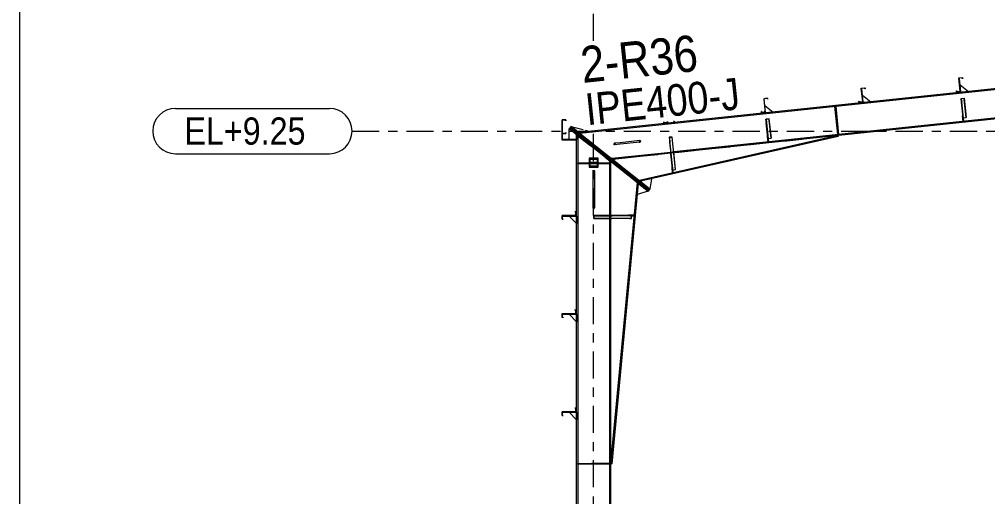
# Model space of a CAD drawing. Header units: millimetres. Extents: x -94 to 729, y -75 to 499.
# Drawn here: x -91.2 to 15.7, y 217.7 to 270.3 of the extents above; entities that cross this region are included whole.
import ezdxf

# ---------------------------------------------------------------- set-up
doc = ezdxf.new("R2010")
doc.units = ezdxf.units.MM
for name, pattern in [('XKITLINE00', [0]), ('XKITLINE02', [4, 2, -2]), ('XKITLINE03', [6, 3, -1, 1, -1])]:
    doc.linetypes.add(name, pattern=pattern)
for name, color, linetype, lineweight in [('DrawingSheet', 5, 'Continuous', 0), ('Part', 2, 'Continuous', 0), ('PartMark', 7, 'Continuous', 0), ('S-grid', 1, 'Continuous', 0)]:
    doc.layers.add(name, color=color, linetype=linetype, lineweight=lineweight)
doc.styles.add('ARIAL', font='ARIAL.TTF')

# ---------------------------------------------------------------- blocks, each defined once
blk = doc.blocks.new('*A198')
at = {"layer": 'Part'}
blk.add_hatch(color=3, dxfattribs=at).paths.add_polyline_path([(-29.91, 227.41), (-29.91, 227.43), (-29.79, 227.43), (-29.79, 227.01), (-31.29, 227.01), (-31.29, 226.62), (-31.18, 226.62), (-31.18, 226.61), (-31.31, 226.61), (-31.31, 227.02), (-29.8, 227.02), (-29.8, 227.41)], flags=17)
blk = doc.blocks.new('*A201')
at = {"layer": 'Part'}
blk.add_hatch(color=3, dxfattribs=at).paths.add_polyline_path([(-29.91, 227.41), (-29.91, 227.43), (-29.79, 227.43), (-29.79, 227.01), (-31.29, 227.01), (-31.29, 226.62), (-31.18, 226.62), (-31.18, 226.61), (-31.31, 226.61), (-31.31, 227.02), (-29.8, 227.02), (-29.8, 227.41)], flags=17)
blk = doc.blocks.new('*A203')
at = {"layer": 'Part'}
blk.add_hatch(color=3, dxfattribs=at).paths.add_polyline_path([(-19.84, 260.46), (-19.42, 260.5), (-19.41, 260.38), (-19.42, 260.38), (-19.43, 260.49), (-19.82, 260.45), (-19.66, 258.95), (-20.08, 258.91), (-20.09, 259.03), (-20.07, 259.04), (-20.06, 258.93), (-19.68, 258.97)], flags=17)
blk = doc.blocks.new('*A204')
at = {"layer": 'Part'}
blk.add_hatch(color=3, dxfattribs=at).paths.add_polyline_path([(-9.06, 261.6), (-8.65, 261.64), (-8.63, 261.52), (-8.65, 261.51), (-8.66, 261.62), (-9.05, 261.58), (-8.89, 260.09), (-9.3, 260.05), (-9.32, 260.17), (-9.3, 260.17), (-9.29, 260.06), (-8.9, 260.1)], flags=17)
blk = doc.blocks.new('*A205')
at = {"layer": 'Part'}
blk.add_hatch(color=3, dxfattribs=at).paths.add_polyline_path([(1.71, 262.73), (2.13, 262.78), (2.14, 262.65), (2.12, 262.65), (2.11, 262.76), (1.73, 262.72), (1.89, 261.23), (1.47, 261.18), (1.46, 261.31), (1.47, 261.31), (1.48, 261.2), (1.87, 261.24)], flags=17)
blk = doc.blocks.new('*A206')
at = {"layer": 'Part'}
blk.add_hatch(color=3, dxfattribs=at).paths.add_polyline_path([(-22.74, 256.95), (-22.66, 256.94), (-22.63, 256.88), (-22.65, 256.82), (-22.72, 256.79), (-22.8, 256.8), (-22.84, 256.86), (-22.81, 256.92)], flags=17)
blk = doc.blocks.new('*A207')
at = {"layer": 'Part'}
blk.add_hatch(color=3, dxfattribs=at).paths.add_polyline_path([(-27.83, 249.67), (-27.77, 249.64), (-27.75, 249.55), (-27.77, 249.46), (-27.83, 249.42), (-27.89, 249.46), (-27.91, 249.55), (-27.89, 249.64)], flags=17)
blk = doc.blocks.new('*A208')
at = {"layer": 'Part'}
blk.add_hatch(color=3, dxfattribs=at).paths.add_polyline_path([(-19.84, 260.46), (-19.42, 260.5), (-19.41, 260.38), (-19.42, 260.38), (-19.43, 260.49), (-19.82, 260.45), (-19.66, 258.95), (-20.08, 258.91), (-20.09, 259.03), (-20.07, 259.04), (-20.06, 258.93), (-19.68, 258.97)], flags=17)
blk = doc.blocks.new('*A209')
at = {"layer": 'Part'}
blk.add_hatch(color=3, dxfattribs=at).paths.add_polyline_path([(-9.06, 261.6), (-8.65, 261.64), (-8.63, 261.52), (-8.65, 261.51), (-8.66, 261.62), (-9.05, 261.58), (-8.89, 260.09), (-9.3, 260.05), (-9.32, 260.17), (-9.3, 260.17), (-9.29, 260.06), (-8.9, 260.1)], flags=17)
blk = doc.blocks.new('*A210')
at = {"layer": 'Part'}
blk.add_hatch(color=3, dxfattribs=at).paths.add_polyline_path([(1.71, 262.73), (2.13, 262.78), (2.14, 262.65), (2.12, 262.65), (2.11, 262.76), (1.73, 262.72), (1.89, 261.23), (1.47, 261.18), (1.46, 261.31), (1.47, 261.31), (1.48, 261.2), (1.87, 261.24)], flags=17)
blk = doc.blocks.new('*A211')
at = {"layer": 'Part'}
h = blk.add_hatch(color=3, dxfattribs=at)
h.paths.add_polyline_path([(-28.25, 254.1), (-28.25, 254.94), (-27.41, 254.94), (-27.41, 254.1)], flags=17)
h.paths.add_polyline_path([(-28.21, 254.9), (-28.21, 254.14), (-27.45, 254.14), (-27.45, 254.9)])
blk = doc.blocks.new('*A212')
at = {"layer": 'Part'}
blk.add_hatch(color=3, dxfattribs=at).paths.add_polyline_path([(-27.82, 248.34), (-27.82, 248.68), (-27.22, 248.68), (-27.22, 248.66), (-27.79, 248.66), (-27.79, 248.34)], flags=17)
blk = doc.blocks.new('*A213')
at = {"layer": 'Part'}
blk.add_hatch(color=3, dxfattribs=at).paths.add_polyline_path([(-19.49, 257.32), (-19.16, 257.35), (-19.15, 257.32), (-19.47, 257.29), (-19.41, 256.77), (-19.43, 256.77)], flags=17)
blk = doc.blocks.new('*A214')
at = {"layer": 'Part'}
blk.add_hatch(color=3, dxfattribs=at).paths.add_polyline_path([(-8.81, 259.33), (-8.48, 259.36), (-8.47, 259.34), (-8.79, 259.31), (-8.75, 258.91), (-8.76, 258.91)], flags=17)
blk = doc.blocks.new('*A215')
at = {"layer": 'Part'}
blk.add_hatch(color=3, dxfattribs=at).paths.add_polyline_path([(-29.91, 249.08), (-29.91, 249.09), (-29.79, 249.09), (-29.79, 248.68), (-31.29, 248.68), (-31.29, 248.29), (-31.18, 248.29), (-31.18, 248.27), (-31.31, 248.27), (-31.31, 248.69), (-29.8, 248.69), (-29.8, 249.08)], flags=17)
blk = doc.blocks.new('*A216')
at = {"layer": 'Part'}
blk.add_hatch(color=3, dxfattribs=at).paths.add_polyline_path([(-29.91, 238.24), (-29.91, 238.26), (-29.79, 238.26), (-29.79, 237.84), (-31.29, 237.84), (-31.29, 237.46), (-31.18, 237.46), (-31.18, 237.44), (-31.31, 237.44), (-31.31, 237.86), (-29.8, 237.86), (-29.8, 238.24)], flags=17)
blk = doc.blocks.new('*A217')
at = {"layer": 'Part'}
blk.add_hatch(color=3, dxfattribs=at).paths.add_polyline_path([(-29.91, 249.08), (-29.91, 249.09), (-29.79, 249.09), (-29.79, 248.68), (-31.29, 248.68), (-31.29, 248.29), (-31.18, 248.29), (-31.18, 248.27), (-31.31, 248.27), (-31.31, 248.69), (-29.8, 248.69), (-29.8, 249.08)], flags=17)
blk = doc.blocks.new('*A218')
at = {"layer": 'Part'}
blk.add_hatch(color=3, dxfattribs=at).paths.add_polyline_path([(-29.91, 238.24), (-29.91, 238.26), (-29.79, 238.26), (-29.79, 237.84), (-31.29, 237.84), (-31.29, 237.46), (-31.18, 237.46), (-31.18, 237.44), (-31.31, 237.44), (-31.31, 237.86), (-29.8, 237.86), (-29.8, 238.24)], flags=17)
blk = doc.blocks.new('*A219')
at = {"layer": 'Part'}
blk.add_hatch(color=3, dxfattribs=at).paths.add_polyline_path([(-31.31, 257.73), (-31.31, 259.25), (-30.89, 259.25), (-30.89, 259.13), (-30.9, 259.13), (-30.9, 259.24), (-31.29, 259.24), (-31.29, 257.75), (-30.9, 257.75), (-30.9, 257.86), (-30.89, 257.86), (-30.89, 257.73)], flags=17)
blk = doc.blocks.new('*A220')
at = {"layer": 'Part'}
blk.add_hatch(color=3, dxfattribs=at).paths.add_polyline_path([(12.49, 263.87), (12.9, 263.91), (12.91, 263.79), (12.9, 263.79), (12.89, 263.9), (12.5, 263.86), (12.66, 262.36), (12.24, 262.32), (12.23, 262.44), (12.25, 262.45), (12.26, 262.34), (12.64, 262.38)], flags=17)
blk = doc.blocks.new('*A232')
at = {"layer": 'Part'}
blk.add_hatch(color=3, dxfattribs=at).paths.add_polyline_path([(12.49, 263.87), (12.9, 263.91), (12.91, 263.79), (12.9, 263.79), (12.89, 263.9), (12.5, 263.86), (12.66, 262.36), (12.24, 262.32), (12.23, 262.44), (12.25, 262.45), (12.26, 262.34), (12.64, 262.38)], flags=17)
blk = doc.blocks.new('*A240')
at = {"layer": 'Part'}
blk.add_hatch(color=3, dxfattribs=at).paths.add_polyline_path([(12.74, 261.6), (13.07, 261.64), (13.07, 261.61), (12.76, 261.58), (12.8, 261.18), (12.78, 261.18)], flags=17)
blk = doc.blocks.new('*A546')
at = {"layer": 'DrawingSheet', "color": 5, "linetype": 'XKITLINE00', "lineweight": 0}
blk.add_line((-91.23, 499.3), (-91.23, -74.7), dxfattribs=at)
blk = doc.blocks.new('*A1138')
at = {"layer": 'S-grid', "color": 1, "linetype": 'XKITLINE03', "lineweight": 0}
blk.add_line((-54.5, 258.01), (464.66, 258.01), dxfattribs=at)
at = {"layer": 'S-grid', "color": 3, "style": 'ARIAL', "width": 0.85}
blk.add_text('EL+9.25', height=3, dxfattribs=at).set_placement((-73.01, 256.51))
blk = doc.blocks.new('*A1225')
at = {"layer": 'S-grid', "color": 1, "linetype": 'XKITLINE03', "lineweight": 0}
for p, q in [((-27.83, 267.96), (-27.83, 301.48)), ((-27.83, 164.69), (-27.83, 258.21))]:
    blk.add_line(p, q, dxfattribs=at)
blk = doc.blocks.new('*A1226')
at = {"layer": 'Part', "color": 2, "linetype": 'XKITLINE00', "lineweight": 0}
blk.add_line((-29.71, 236.97), (-30.54, 237.8), dxfattribs=at)
at = {"layer": 'Part', "color": 7, "linetype": 'XKITLINE02', "lineweight": 0}
for p, q in [((-30.54, 237.8), (-29.71, 237.8)), ((-29.71, 237.8), (-29.71, 236.97))]:
    blk.add_line(p, q, dxfattribs=at)
blk = doc.blocks.new('*A1227')
at = {"layer": 'Part', "color": 2, "linetype": 'XKITLINE00', "lineweight": 0}
for p, q in [((69.62, 268.29), (-29.47, 257.84)), ((69.63, 268.18), (-29.35, 257.74)), ((66.87, 264.75), (-18.98, 255.7)), ((66.89, 264.65), (-18.97, 255.59)), ((69.96, 265.08), (67.21, 264.79)), ((69.97, 264.97), (67.22, 264.68)), ((-19.31, 255.66), (-25.84, 254.98)), ((-19.3, 255.56), (-25.72, 254.88))]:
    blk.add_line(p, q, dxfattribs=at)
at = {"layer": 'Part', "color": 7, "linetype": 'XKITLINE02', "lineweight": 0}
for p, q in [((69.97, 264.97), (69.62, 268.29)), ((67.21, 264.79), (66.87, 264.75)), ((67.21, 264.79), (66.89, 264.76)), ((67.22, 264.68), (66.89, 264.65)), ((-29.47, 257.84), (-25.72, 254.88)), ((-18.98, 255.7), (-19.31, 255.66)), ((-18.97, 255.59), (-19.3, 255.56))]:
    blk.add_line(p, q, dxfattribs=at)
blk = doc.blocks.new('*A1228')
at = {"layer": 'Part', "color": 2, "linetype": 'XKITLINE00', "lineweight": 0}
for p, q in [((-29.71, 182.97), (-29.71, 257.6)), ((-29.59, 257.51), (-29.59, 254.48)), ((-26.07, 254.73), (-26.07, 254.48)), ((-25.96, 254.64), (-25.96, 248.68)), ((-29.59, 254.39), (-29.59, 182.97)), ((-26.07, 254.39), (-26.07, 248.68)), ((-26.07, 248.34), (-26.07, 182.97)), ((-25.96, 248.34), (-25.96, 182.97))]:
    blk.add_line(p, q, dxfattribs=at)
at = {"layer": 'Part', "color": 7, "linetype": 'XKITLINE02', "lineweight": 0}
for p, q in [((-29.71, 257.6), (-25.96, 254.64)), ((-29.59, 254.48), (-29.59, 254.39)), ((-26.07, 254.48), (-26.07, 254.39)), ((-26.07, 248.68), (-26.07, 248.34)), ((-25.96, 248.68), (-25.96, 248.34)), ((-25.96, 182.97), (-29.71, 182.97))]:
    blk.add_line(p, q, dxfattribs=at)
blk = doc.blocks.new('*A1229')
at = {"layer": 'Part', "color": 2, "linetype": 'XKITLINE00', "lineweight": 0}
for p, q in [((-25.86, 254.57), (-25.96, 254.52)), ((-23.01, 252.32), (-25.96, 221.31)), ((-22.9, 252.23), (-25.84, 221.3)), ((-25.96, 221.31), (-25.84, 221.3))]:
    blk.add_line(p, q, dxfattribs=at)
at = {"layer": 'Part', "color": 7, "linetype": 'XKITLINE02', "lineweight": 0}
for p, q in [((-25.96, 254.52), (-25.86, 254.57)), ((-25.96, 221.31), (-25.96, 254.52)), ((-22.9, 252.23), (-25.86, 254.57)), ((-25.86, 254.57), (-25.86, 254.57)), ((-23.01, 252.32), (-25.86, 254.57)), ((-25.86, 254.57), (-25.86, 254.57))]:
    blk.add_line(p, q, dxfattribs=at)
blk = doc.blocks.new('*A1277')
at = {"layer": 'Part', "color": 2, "linetype": 'XKITLINE00', "lineweight": 0}
for p, q in [((-31.31, 226.61), (-31.31, 227.02)), ((-31.31, 227.02), (-29.8, 227.02)), ((-29.79, 227.01), (-31.29, 227.01)), ((-31.29, 227.01), (-31.29, 226.62)), ((-29.91, 227.43), (-29.79, 227.43)), ((-29.91, 227.41), (-29.91, 227.43)), ((-29.8, 227.41), (-29.91, 227.41)), ((-29.8, 227.02), (-29.8, 227.41)), ((-29.79, 227.43), (-29.79, 227.01)), ((-31.18, 226.61), (-31.31, 226.61)), ((-31.29, 226.62), (-31.18, 226.62)), ((-31.18, 226.62), (-31.18, 226.61))]:
    blk.add_line(p, q, dxfattribs=at)
blk = doc.blocks.new('*A1280')
at = {"layer": 'Part', "color": 2, "linetype": 'XKITLINE00', "lineweight": 0}
for p, q in [((-31.31, 226.61), (-31.31, 227.02)), ((-31.31, 227.02), (-29.8, 227.02)), ((-29.79, 227.01), (-31.29, 227.01)), ((-31.29, 227.01), (-31.29, 226.62)), ((-29.91, 227.43), (-29.79, 227.43)), ((-29.91, 227.41), (-29.91, 227.43)), ((-29.8, 227.41), (-29.91, 227.41)), ((-29.8, 227.02), (-29.8, 227.41)), ((-29.79, 227.43), (-29.79, 227.01)), ((-31.18, 226.61), (-31.31, 226.61)), ((-31.29, 226.62), (-31.18, 226.62)), ((-31.18, 226.62), (-31.18, 226.61))]:
    blk.add_line(p, q, dxfattribs=at)
blk = doc.blocks.new('*A1285')
at = {"layer": 'Part', "color": 2, "linetype": 'XKITLINE00', "lineweight": 0}
blk.add_line((-29.71, 226.13), (-30.54, 226.97), dxfattribs=at)
at = {"layer": 'Part', "color": 7, "linetype": 'XKITLINE02', "lineweight": 0}
for p, q in [((-30.54, 226.97), (-29.71, 226.97)), ((-29.71, 226.97), (-29.71, 226.13))]:
    blk.add_line(p, q, dxfattribs=at)
blk = doc.blocks.new('*A1286')
at = {"layer": 'Part', "color": 2, "linetype": 'XKITLINE00', "lineweight": 0}
for p, q in [((-31.21, 227.01), (-31.21, 226.97)), ((-31.21, 226.97), (-29.71, 226.97)), ((-29.71, 227.01), (-29.79, 227.01))]:
    blk.add_line(p, q, dxfattribs=at)
at = {"layer": 'Part', "color": 7, "linetype": 'XKITLINE02', "lineweight": 0}
for p, q in [((-29.79, 227.01), (-31.21, 227.01)), ((-29.71, 226.97), (-29.71, 227.01))]:
    blk.add_line(p, q, dxfattribs=at)
blk = doc.blocks.new('*A1287')
at = {"layer": 'Part', "color": 2, "linetype": 'XKITLINE00', "lineweight": 0}
for p, q in [((-29.59, 221.31), (-26.07, 221.31)), ((-26.07, 221.23), (-29.59, 221.23))]:
    blk.add_line(p, q, dxfattribs=at)
at = {"layer": 'Part', "color": 7, "linetype": 'XKITLINE02', "lineweight": 0}
for p, q in [((-29.59, 221.23), (-29.59, 221.31)), ((-29.46, 221.23), (-29.46, 221.31)), ((-26.2, 221.23), (-26.2, 221.31)), ((-26.07, 221.31), (-26.07, 221.23))]:
    blk.add_line(p, q, dxfattribs=at)
blk = doc.blocks.new('*A1288')
at = {"layer": 'Part', "color": 7, "linetype": 'XKITLINE02', "lineweight": 0}
for p, q in [((-26.07, 221.31), (-29.59, 221.31)), ((-29.59, 221.23), (-29.59, 221.31)), ((-29.46, 221.31), (-29.46, 221.23)), ((-26.2, 221.23), (-26.2, 221.31)), ((-26.07, 221.31), (-26.07, 221.23)), ((-26.07, 221.23), (-29.59, 221.23))]:
    blk.add_line(p, q, dxfattribs=at)
blk = doc.blocks.new('*A1293')
at = {"layer": 'Part', "color": 2, "linetype": 'XKITLINE00', "lineweight": 0}
for p, q in [((-30.31, 258.5), (-29, 258.17)), ((-29.34, 257.85), (-29.57, 257.91)), ((-28.78, 258.11), (-28.22, 257.97))]:
    blk.add_line(p, q, dxfattribs=at)
at = {"layer": 'Part', "color": 7, "linetype": 'XKITLINE02', "lineweight": 0}
for p, q in [((-29.57, 257.91), (-30.31, 258.5)), ((-28.22, 257.97), (-29.34, 257.85))]:
    blk.add_line(p, q, dxfattribs=at)
blk = doc.blocks.new('*A1294')
at = {"layer": 'Part', "color": 2, "linetype": 'XKITLINE00', "lineweight": 0}
for p, q in [((-20.09, 259.03), (-20.07, 259.04)), ((-20.08, 258.91), (-20.09, 259.03)), ((-20.09, 259.03), (-20.09, 259.03)), ((-19.66, 258.95), (-20.08, 258.91)), ((-20.07, 259.04), (-20.07, 259.03)), ((-20.07, 259.03), (-20.06, 258.93)), ((-20.06, 258.93), (-19.68, 258.97)), ((-19.68, 258.97), (-19.69, 259.07)), ((-19.67, 259.07), (-19.66, 258.95))]:
    blk.add_line(p, q, dxfattribs=at)
blk = doc.blocks.new('*A1295')
at = {"layer": 'Part', "color": 2, "linetype": 'XKITLINE00', "lineweight": 0}
for p, q in [((-9.06, 261.6), (-9.05, 261.6)), ((-9.05, 261.6), (-8.65, 261.64)), ((-8.66, 261.62), (-9.05, 261.58)), ((-9.05, 261.58), (-8.89, 260.09)), ((-8.65, 261.51), (-8.66, 261.62)), ((-8.65, 261.64), (-8.63, 261.52)), ((-8.63, 261.52), (-8.65, 261.51)), ((-9.31, 260.16), (-9.32, 260.17)), ((-9.32, 260.17), (-9.3, 260.17)), ((-9.3, 260.05), (-9.31, 260.16)), ((-9.3, 260.17), (-9.3, 260.16)), ((-9.3, 260.16), (-9.29, 260.06)), ((-8.89, 260.09), (-9.3, 260.05)), ((-9.29, 260.06), (-8.9, 260.1)), ((-8.9, 260.1), (-8.92, 260.2))]:
    blk.add_line(p, q, dxfattribs=at)
blk = doc.blocks.new('*A1296')
at = {"layer": 'Part', "color": 2, "linetype": 'XKITLINE00', "lineweight": 0}
for p, q in [((1.71, 262.73), (2.13, 262.78)), ((1.87, 261.24), (1.71, 262.73)), ((2.11, 262.76), (1.73, 262.72)), ((1.73, 262.72), (1.89, 261.23)), ((2.12, 262.65), (2.11, 262.76)), ((2.14, 262.65), (2.12, 262.65)), ((2.13, 262.78), (2.14, 262.65)), ((1.47, 261.18), (1.46, 261.31)), ((1.46, 261.31), (1.47, 261.31)), ((1.47, 261.31), (1.48, 261.2)), ((1.89, 261.23), (1.47, 261.18)), ((1.48, 261.2), (1.87, 261.24))]:
    blk.add_line(p, q, dxfattribs=at)
blk = doc.blocks.new('*A1297')
at = {"layer": 'Part', "color": 7, "linetype": 'XKITLINE02', "lineweight": 0}
for p, q in [((-25.6, 256.57), (-25.58, 256.63)), ((-25.57, 256.51), (-25.6, 256.57)), ((-25.58, 256.63), (-25.54, 256.66)), ((-24.91, 256.72), (-25.54, 256.66)), ((-25.54, 256.66), (-25.49, 256.64)), ((-25.49, 256.64), (-25.46, 256.58)), ((-25.46, 256.58), (-25.48, 256.52)), ((-25.52, 256.49), (-25.57, 256.51)), ((-24.9, 256.56), (-25.52, 256.49)), ((-25.48, 256.52), (-25.52, 256.49))]:
    blk.add_line(p, q, dxfattribs=at)
at = {"layer": 'Part', "color": 2, "linetype": 'XKITLINE00', "lineweight": 0}
for p, q in [((-22.74, 256.95), (-24.91, 256.72)), ((-22.72, 256.79), (-24.9, 256.56)), ((-22.81, 256.92), (-22.84, 256.86)), ((-22.84, 256.86), (-22.8, 256.8)), ((-22.74, 256.95), (-22.81, 256.92)), ((-22.8, 256.8), (-22.72, 256.79)), ((-22.66, 256.94), (-22.74, 256.95)), ((-22.72, 256.79), (-22.65, 256.82)), ((-22.63, 256.88), (-22.66, 256.94)), ((-22.65, 256.82), (-22.63, 256.88))]:
    blk.add_line(p, q, dxfattribs=at)
blk = doc.blocks.new('*A1298')
at = {"layer": 'Part', "color": 7, "linetype": 'XKITLINE02', "lineweight": 0}
for p, q in [((-27.91, 253.6), (-27.89, 253.64)), ((-27.91, 253.6), (-27.91, 252.81)), ((-27.89, 253.56), (-27.91, 253.6)), ((-27.89, 253.64), (-27.83, 253.66)), ((-27.83, 253.55), (-27.89, 253.56)), ((-27.83, 253.66), (-27.77, 253.64)), ((-27.77, 253.56), (-27.83, 253.55)), ((-27.77, 253.64), (-27.75, 253.6)), ((-27.75, 253.6), (-27.77, 253.56)), ((-27.75, 253.6), (-27.75, 252.81))]:
    blk.add_line(p, q, dxfattribs=at)
at = {"layer": 'Part', "color": 2, "linetype": 'XKITLINE00', "lineweight": 0}
for p, q in [((-27.91, 252.81), (-27.91, 249.55)), ((-27.75, 252.81), (-27.75, 249.55)), ((-27.89, 249.64), (-27.91, 249.55)), ((-27.91, 249.55), (-27.89, 249.46)), ((-27.83, 249.67), (-27.89, 249.64)), ((-27.89, 249.46), (-27.83, 249.42)), ((-27.77, 249.64), (-27.83, 249.67)), ((-27.83, 249.42), (-27.77, 249.46)), ((-27.75, 249.55), (-27.77, 249.64)), ((-27.77, 249.46), (-27.75, 249.55))]:
    blk.add_line(p, q, dxfattribs=at)
blk = doc.blocks.new('*A1299')
at = {"layer": 'Part', "color": 2, "linetype": 'XKITLINE00', "lineweight": 0}
for p, q in [((-20.09, 259.03), (-20.07, 259.04)), ((-20.08, 258.91), (-20.09, 259.03)), ((-20.09, 259.03), (-20.09, 259.03)), ((-19.66, 258.95), (-20.08, 258.91)), ((-20.07, 259.04), (-20.07, 259.03)), ((-20.07, 259.03), (-20.06, 258.93)), ((-20.06, 258.93), (-19.68, 258.97)), ((-19.68, 258.97), (-19.69, 259.07)), ((-19.67, 259.07), (-19.66, 258.95))]:
    blk.add_line(p, q, dxfattribs=at)
blk = doc.blocks.new('*A1300')
at = {"layer": 'Part', "color": 2, "linetype": 'XKITLINE00', "lineweight": 0}
for p, q in [((-9.06, 261.6), (-9.05, 261.6)), ((-9.05, 261.6), (-8.65, 261.64)), ((-8.66, 261.62), (-9.05, 261.58)), ((-9.05, 261.58), (-8.89, 260.09)), ((-8.65, 261.51), (-8.66, 261.62)), ((-8.65, 261.64), (-8.63, 261.52)), ((-8.63, 261.52), (-8.65, 261.51)), ((-9.31, 260.16), (-9.32, 260.17)), ((-9.32, 260.17), (-9.3, 260.17)), ((-9.3, 260.05), (-9.31, 260.16)), ((-9.3, 260.17), (-9.3, 260.16)), ((-9.3, 260.16), (-9.29, 260.06)), ((-8.89, 260.09), (-9.3, 260.05)), ((-9.29, 260.06), (-8.9, 260.1)), ((-8.9, 260.1), (-8.92, 260.2))]:
    blk.add_line(p, q, dxfattribs=at)
blk = doc.blocks.new('*A1301')
at = {"layer": 'Part', "color": 2, "linetype": 'XKITLINE00', "lineweight": 0}
for p, q in [((1.71, 262.73), (2.13, 262.78)), ((1.87, 261.24), (1.71, 262.73)), ((2.11, 262.76), (1.73, 262.72)), ((1.73, 262.72), (1.89, 261.23)), ((2.12, 262.65), (2.11, 262.76)), ((2.14, 262.65), (2.12, 262.65)), ((2.13, 262.78), (2.14, 262.65)), ((1.47, 261.18), (1.46, 261.31)), ((1.46, 261.31), (1.47, 261.31)), ((1.47, 261.31), (1.48, 261.2)), ((1.89, 261.23), (1.47, 261.18)), ((1.48, 261.2), (1.87, 261.24))]:
    blk.add_line(p, q, dxfattribs=at)
blk = doc.blocks.new('*A1302')
at = {"layer": 'Part', "color": 2, "linetype": 'XKITLINE00', "lineweight": 0}
for p, q in [((-28.25, 254.1), (-28.25, 254.94)), ((-28.25, 254.94), (-27.41, 254.94)), ((-28.21, 254.14), (-28.21, 254.9)), ((-28.21, 254.9), (-27.45, 254.9)), ((-27.45, 254.9), (-27.45, 254.14)), ((-27.41, 254.94), (-27.41, 254.1)), ((-27.41, 254.1), (-28.25, 254.1)), ((-27.45, 254.14), (-28.21, 254.14))]:
    blk.add_line(p, q, dxfattribs=at)
blk = doc.blocks.new('*A1303')
at = {"layer": 'Part', "color": 7, "linetype": 'XKITLINE02', "lineweight": 0}
for p, q in [((-0.86, 257.5), (-25.59, 254.89)), ((-25.62, 254.8), (-22.66, 252.47))]:
    blk.add_line(p, q, dxfattribs=at)
at = {"layer": 'Part', "color": 2, "linetype": 'XKITLINE00', "lineweight": 0}
for p, q in [((-0.86, 257.5), (-22.77, 252.56)), ((-0.83, 257.4), (-22.66, 252.47)), ((-0.86, 257.5), (-0.83, 257.4)), ((-25.59, 254.89), (-25.62, 254.8))]:
    blk.add_line(p, q, dxfattribs=at)
blk = doc.blocks.new('*A1304')
at = {"layer": 'Part', "color": 2, "linetype": 'XKITLINE00', "lineweight": 0}
for p, q in [((-27.82, 248.34), (-27.82, 248.68)), ((-23.79, 248.68), (-27.82, 248.68)), ((-23.66, 248.34), (-27.82, 248.34)), ((-23.49, 248.66), (-27.79, 248.66)), ((-27.79, 248.34), (-27.79, 248.66)), ((-27.22, 248.68), (-27.22, 248.66)), ((-23.66, 248.34), (-23.66, 248.66)), ((-23.49, 248.68), (-23.49, 248.66))]:
    blk.add_line(p, q, dxfattribs=at)
at = {"layer": 'Part', "color": 7, "linetype": 'XKITLINE02', "lineweight": 0}
for p, q in [((-23.79, 248.68), (-23.49, 248.68)), ((-23.67, 248.34), (-23.67, 248.68))]:
    blk.add_line(p, q, dxfattribs=at)
blk = doc.blocks.new('*A1305')
at = {"layer": 'Part', "color": 7, "linetype": 'XKITLINE02', "lineweight": 0}
for p, q in [((-23.49, 248.68), (-27.82, 248.68)), ((-27.82, 248.34), (-23.66, 248.34)), ((-27.79, 248.66), (-23.49, 248.66)), ((-23.67, 248.34), (-23.67, 248.68)), ((-23.66, 248.34), (-23.66, 248.66)), ((-23.49, 248.66), (-23.49, 248.68))]:
    blk.add_line(p, q, dxfattribs=at)
blk = doc.blocks.new('*A1306')
at = {"layer": 'Part', "color": 2, "linetype": 'XKITLINE00', "lineweight": 0}
for p, q in [((-30.42, 258.37), (-30.31, 258.5)), ((-21.71, 251.51), (-30.42, 258.37)), ((-30.31, 258.5), (-21.61, 251.64)), ((-21.61, 251.64), (-21.71, 251.51))]:
    blk.add_line(p, q, dxfattribs=at)
blk = doc.blocks.new('*A1307')
at = {"layer": 'Part', "color": 2, "linetype": 'XKITLINE00', "lineweight": 0}
for p, q in [((-30.52, 258.24), (-30.42, 258.37)), ((-21.81, 251.38), (-30.52, 258.24)), ((-30.42, 258.37), (-21.71, 251.51)), ((-21.71, 251.51), (-21.81, 251.38))]:
    blk.add_line(p, q, dxfattribs=at)
blk = doc.blocks.new('*A1308')
at = {"layer": 'Part', "color": 2, "linetype": 'XKITLINE00', "lineweight": 0}
for p, q in [((-19.16, 257.35), (-19.49, 257.32)), ((-19.49, 257.32), (-19.12, 253.81)), ((-19.47, 257.29), (-19.15, 257.32)), ((-19.47, 257.29), (-19.41, 256.77)), ((-19.41, 256.77), (-19.43, 256.77)), ((-19.07, 253.53), (-19.41, 256.77)), ((-18.78, 253.75), (-19.16, 257.35)), ((-19.09, 253.72), (-18.78, 253.75)), ((-19.09, 253.52), (-19.07, 253.53))]:
    blk.add_line(p, q, dxfattribs=at)
at = {"layer": 'Part', "color": 7, "linetype": 'XKITLINE02', "lineweight": 0}
for p, q in [((-19.12, 253.81), (-19.09, 253.52)), ((-19.11, 253.73), (-18.78, 253.76))]:
    blk.add_line(p, q, dxfattribs=at)
blk = doc.blocks.new('*A1309')
at = {"layer": 'Part', "color": 7, "linetype": 'XKITLINE02', "lineweight": 0}
for p, q in [((-19.09, 253.52), (-19.49, 257.32)), ((-19.07, 253.53), (-19.47, 257.29)), ((-18.78, 253.75), (-19.16, 257.35)), ((-19.11, 253.73), (-18.78, 253.76)), ((-19.09, 253.72), (-18.78, 253.75)), ((-19.09, 253.52), (-19.07, 253.53))]:
    blk.add_line(p, q, dxfattribs=at)
blk = doc.blocks.new('*A1310')
at = {"layer": 'Part', "color": 7, "linetype": 'XKITLINE02', "lineweight": 0}
for p, q in [((-19.18, 254.01), (-19.12, 253.39)), ((-19.14, 254.01), (-19.18, 254.01)), ((-19.07, 253.39), (-19.14, 254.01)), ((-19.13, 253.51), (-19.09, 253.52)), ((-19.12, 253.39), (-19.07, 253.39))]:
    blk.add_line(p, q, dxfattribs=at)
blk = doc.blocks.new('*A1311')
at = {"layer": 'Part', "color": 7, "linetype": 'XKITLINE02', "lineweight": 0}
for p, q in [((-19.67, 259.07), (-19.66, 258.95)), ((-19.65, 258.87), (-19.61, 258.88))]:
    blk.add_line(p, q, dxfattribs=at)
at = {"layer": 'Part', "color": 2, "linetype": 'XKITLINE00', "lineweight": 0}
for p, q in [((-19.66, 258.95), (-19.65, 258.87)), ((-19.61, 258.88), (-19.63, 259.07))]:
    blk.add_line(p, q, dxfattribs=at)
blk = doc.blocks.new('*A1312')
at = {"layer": 'Part', "color": 2, "linetype": 'XKITLINE00', "lineweight": 0}
for p, q in [((-19.12, 253.39), (-19.18, 254.01)), ((-19.18, 254.01), (-19.14, 254.01)), ((-19.12, 253.81), (-19.07, 253.39)), ((-19.07, 253.39), (-19.12, 253.39))]:
    blk.add_line(p, q, dxfattribs=at)
at = {"layer": 'Part', "color": 7, "linetype": 'XKITLINE02', "lineweight": 0}
for p, q in [((-19.14, 254.01), (-19.12, 253.81)), ((-19.13, 253.51), (-19.09, 253.52))]:
    blk.add_line(p, q, dxfattribs=at)
blk = doc.blocks.new('*A1313')
at = {"layer": 'Part', "color": 7, "linetype": 'XKITLINE02', "lineweight": 0}
for p, q in [((-19.61, 258.88), (-19.63, 259.07)), ((-18.78, 258.96), (-19.61, 258.88))]:
    blk.add_line(p, q, dxfattribs=at)
at = {"layer": 'Part', "color": 2, "linetype": 'XKITLINE00', "lineweight": 0}
blk.add_line((-19, 259.14), (-18.78, 258.96), dxfattribs=at)
blk = doc.blocks.new('*A1314')
at = {"layer": 'Part', "color": 7, "linetype": 'XKITLINE02', "lineweight": 0}
for p, q in [((-23.36, 248.72), (-23.98, 248.72)), ((-23.98, 248.72), (-23.98, 248.68)), ((-23.98, 248.68), (-23.36, 248.68)), ((-23.48, 248.68), (-23.48, 248.72)), ((-23.36, 248.68), (-23.36, 248.72))]:
    blk.add_line(p, q, dxfattribs=at)
blk = doc.blocks.new('*A1315')
at = {"layer": 'Part', "color": 2, "linetype": 'XKITLINE00', "lineweight": 0}
for p, q in [((-23.98, 248.72), (-23.98, 248.68)), ((-23.36, 248.72), (-23.98, 248.72)), ((-23.36, 248.68), (-23.79, 248.68)), ((-23.36, 248.72), (-23.36, 248.69))]:
    blk.add_line(p, q, dxfattribs=at)
at = {"layer": 'Part', "color": 7, "linetype": 'XKITLINE02', "lineweight": 0}
for p, q in [((-23.79, 248.68), (-23.98, 248.68)), ((-23.48, 248.68), (-23.48, 248.72)), ((-23.36, 248.69), (-23.36, 248.68)), ((-23.36, 248.68), (-23.36, 248.68)), ((-23.36, 248.68), (-23.36, 248.68))]:
    blk.add_line(p, q, dxfattribs=at)
blk = doc.blocks.new('*A1316')
at = {"layer": 'Part', "color": 2, "linetype": 'XKITLINE00', "lineweight": 0}
for p, q in [((-28.33, 254.48), (-29.59, 254.48)), ((-29.59, 254.39), (-29.59, 254.48)), ((-26.07, 254.48), (-27.33, 254.48)), ((-26.07, 254.48), (-26.07, 254.39)), ((-28.33, 254.39), (-29.59, 254.39)), ((-26.07, 254.39), (-27.33, 254.39))]:
    blk.add_line(p, q, dxfattribs=at)
at = {"layer": 'Part', "color": 7, "linetype": 'XKITLINE02', "lineweight": 0}
for p, q in [((-29.46, 254.39), (-29.46, 254.48)), ((-27.33, 254.48), (-28.33, 254.48)), ((-26.2, 254.39), (-26.2, 254.48)), ((-27.33, 254.39), (-28.33, 254.39))]:
    blk.add_line(p, q, dxfattribs=at)
blk = doc.blocks.new('*A1317')
at = {"layer": 'Part', "color": 7, "linetype": 'XKITLINE02', "lineweight": 0}
for p, q in [((-28.33, 254.48), (-28.33, 254.56)), ((-28.33, 254.56), (-27.33, 254.56)), ((-27.33, 254.48), (-28.33, 254.48)), ((-27.33, 254.56), (-27.33, 254.48))]:
    blk.add_line(p, q, dxfattribs=at)
blk = doc.blocks.new('*A1318')
at = {"layer": 'Part', "color": 2, "linetype": 'XKITLINE00', "lineweight": 0}
for p, q in [((-27.33, 255.02), (-28.33, 255.02)), ((-28.33, 255.02), (-28.33, 254.02)), ((-27.33, 254.02), (-27.33, 255.02)), ((-28.33, 254.02), (-27.33, 254.02))]:
    blk.add_line(p, q, dxfattribs=at)
blk = doc.blocks.new('*A1319')
at = {"layer": 'Part', "color": 7, "linetype": 'XKITLINE02', "lineweight": 0}
for p, q in [((-23.02, 250.99), (-22.91, 252.11)), ((-22.8, 252.16), (-21.81, 251.38))]:
    blk.add_line(p, q, dxfattribs=at)
at = {"layer": 'Part', "color": 2, "linetype": 'XKITLINE00', "lineweight": 0}
for p, q in [((-21.81, 251.38), (-23.02, 250.99)), ((-22.91, 252.11), (-22.8, 252.16))]:
    blk.add_line(p, q, dxfattribs=at)
blk = doc.blocks.new('*A1320')
at = {"layer": 'Part', "color": 2, "linetype": 'XKITLINE00', "lineweight": 0}
for p, q in [((-22.54, 252.5), (-22.57, 252.39)), ((-21.44, 252.75), (-21.61, 251.64))]:
    blk.add_line(p, q, dxfattribs=at)
at = {"layer": 'Part', "color": 7, "linetype": 'XKITLINE02', "lineweight": 0}
for p, q in [((-22.57, 252.39), (-21.61, 251.64)), ((-21.44, 252.75), (-22.54, 252.5))]:
    blk.add_line(p, q, dxfattribs=at)
blk = doc.blocks.new('*A1321')
at = {"layer": 'Part', "color": 2, "linetype": 'XKITLINE00', "lineweight": 0}
blk.add_line((-8.93, 260.84), (-8.01, 260.1), dxfattribs=at)
at = {"layer": 'Part', "color": 7, "linetype": 'XKITLINE02', "lineweight": 0}
for p, q in [((-8.84, 260.01), (-8.93, 260.84)), ((-8.01, 260.1), (-8.84, 260.01))]:
    blk.add_line(p, q, dxfattribs=at)
blk = doc.blocks.new('*A1322')
at = {"layer": 'Part', "color": 2, "linetype": 'XKITLINE00', "lineweight": 0}
for p, q in [((-8.58, 256.8), (-8.65, 257.42)), ((-8.65, 257.42), (-8.61, 257.42)), ((-8.58, 257.16), (-8.54, 256.8))]:
    blk.add_line(p, q, dxfattribs=at)
at = {"layer": 'Part', "color": 7, "linetype": 'XKITLINE02', "lineweight": 0}
for p, q in [((-8.61, 257.42), (-8.58, 257.16)), ((-8.6, 256.92), (-8.55, 256.92)), ((-8.54, 256.8), (-8.58, 256.8))]:
    blk.add_line(p, q, dxfattribs=at)
blk = doc.blocks.new('*A1323')
at = {"layer": 'Part', "color": 2, "linetype": 'XKITLINE00', "lineweight": 0}
for p, q in [((-9, 261.5), (-9.04, 261.5)), ((-8.84, 260.01), (-9, 261.5)), ((-8.89, 260.09), (-8.88, 260.01))]:
    blk.add_line(p, q, dxfattribs=at)
at = {"layer": 'Part', "color": 7, "linetype": 'XKITLINE02', "lineweight": 0}
for p, q in [((-9.04, 261.5), (-8.89, 260.09)), ((-8.88, 260.01), (-8.84, 260.01))]:
    blk.add_line(p, q, dxfattribs=at)
blk = doc.blocks.new('*A1324')
at = {"layer": 'Part', "color": 7, "linetype": 'XKITLINE02', "lineweight": 0}
for p, q in [((-8.65, 257.42), (-8.58, 256.8)), ((-8.61, 257.42), (-8.65, 257.42)), ((-8.54, 256.8), (-8.61, 257.42)), ((-8.6, 256.92), (-8.55, 256.92)), ((-8.58, 256.8), (-8.54, 256.8))]:
    blk.add_line(p, q, dxfattribs=at)
blk = doc.blocks.new('*A1325')
at = {"layer": 'Part', "color": 7, "linetype": 'XKITLINE02', "lineweight": 0}
for p, q in [((-8.56, 256.94), (-8.81, 259.33)), ((-8.54, 256.94), (-8.79, 259.31)), ((-8.25, 257.22), (-8.48, 259.36)), ((-8.58, 257.2), (-8.25, 257.24)), ((-8.57, 257.19), (-8.25, 257.22)), ((-8.56, 256.94), (-8.54, 256.94))]:
    blk.add_line(p, q, dxfattribs=at)
blk = doc.blocks.new('*A1326')
at = {"layer": 'Part', "color": 2, "linetype": 'XKITLINE00', "lineweight": 0}
for p, q in [((-8.81, 259.33), (-8.48, 259.36)), ((-8.76, 258.91), (-8.81, 259.33)), ((-8.47, 259.34), (-8.79, 259.31)), ((-8.79, 259.31), (-8.75, 258.91)), ((-8.75, 258.91), (-8.76, 258.91)), ((-8.76, 258.91), (-8.58, 257.16)), ((-8.54, 256.94), (-8.75, 258.91)), ((-8.48, 259.36), (-8.25, 257.22)), ((-8.57, 257.19), (-8.25, 257.22)), ((-8.56, 256.94), (-8.54, 256.94))]:
    blk.add_line(p, q, dxfattribs=at)
at = {"layer": 'Part', "color": 7, "linetype": 'XKITLINE02', "lineweight": 0}
for p, q in [((-8.58, 257.2), (-8.25, 257.24)), ((-8.58, 257.16), (-8.56, 256.94))]:
    blk.add_line(p, q, dxfattribs=at)
blk = doc.blocks.new('*A1327')
at = {"layer": 'Part', "color": 2, "linetype": 'XKITLINE00', "lineweight": 0}
blk.add_line((1.85, 261.98), (2.76, 261.24), dxfattribs=at)
at = {"layer": 'Part', "color": 7, "linetype": 'XKITLINE02', "lineweight": 0}
for p, q in [((1.94, 261.15), (1.85, 261.98)), ((2.76, 261.24), (1.94, 261.15))]:
    blk.add_line(p, q, dxfattribs=at)
blk = doc.blocks.new('*A1328')
at = {"layer": 'Part', "color": 2, "linetype": 'XKITLINE00', "lineweight": 0}
for p, q in [((1.78, 262.64), (1.74, 262.64)), ((1.94, 261.15), (1.78, 262.64)), ((1.89, 261.23), (1.89, 261.14))]:
    blk.add_line(p, q, dxfattribs=at)
at = {"layer": 'Part', "color": 7, "linetype": 'XKITLINE02', "lineweight": 0}
for p, q in [((1.74, 262.64), (1.89, 261.23)), ((1.89, 261.14), (1.94, 261.15))]:
    blk.add_line(p, q, dxfattribs=at)
blk = doc.blocks.new('*A1329')
at = {"layer": 'Part', "color": 7, "linetype": 'XKITLINE02', "lineweight": 0}
for p, q in [((-1.19, 260.71), (-1.11, 260.72)), ((-1.19, 260.71), (-0.87, 257.61)), ((-1.18, 260.58), (-1.1, 260.59)), ((-1.11, 260.72), (-0.78, 257.62)), ((-0.8, 257.74), (-0.88, 257.73)), ((-0.78, 257.62), (-0.87, 257.61))]:
    blk.add_line(p, q, dxfattribs=at)
blk = doc.blocks.new('*A1330')
at = {"layer": 'Part', "color": 7, "linetype": 'XKITLINE02', "lineweight": 0}
for p, q in [((-1.19, 260.71), (-1.11, 260.72)), ((-1.18, 260.58), (-1.1, 260.59)), ((-0.88, 257.73), (-0.8, 257.74)), ((-0.87, 257.61), (-0.78, 257.62))]:
    blk.add_line(p, q, dxfattribs=at)
at = {"layer": 'Part', "color": 2, "linetype": 'XKITLINE00', "lineweight": 0}
for p, q in [((-0.87, 257.61), (-1.19, 260.71)), ((-1.11, 260.72), (-0.78, 257.62))]:
    blk.add_line(p, q, dxfattribs=at)
blk = doc.blocks.new('*A1331')
at = {"layer": 'S-grid', "color": 1, "linetype": 'XKITLINE00', "lineweight": 0}
for p, q in [((-74.01, 260.51), (-57, 260.51)), ((-74.01, 255.51), (-57, 255.51))]:
    blk.add_line(p, q, dxfattribs=at)
for centre, start, end in [((-74.01, 258.01), 90, 270), ((-57, 258.01), 270, 90)]:
    blk.add_arc(centre, 2.5, start, end, dxfattribs=at)
blk = doc.blocks.new('*A1332')
at = {"layer": 'Part', "color": 2, "linetype": 'XKITLINE00', "lineweight": 0}
for p, q in [((-29.91, 249.09), (-29.79, 249.09)), ((-29.91, 249.08), (-29.91, 249.09)), ((-29.79, 249.09), (-29.79, 248.68)), ((-31.31, 248.27), (-31.31, 248.69)), ((-31.31, 248.69), (-29.8, 248.69)), ((-31.18, 248.27), (-31.31, 248.27)), ((-29.79, 248.68), (-31.29, 248.68)), ((-31.29, 248.68), (-31.29, 248.29)), ((-31.29, 248.29), (-31.18, 248.29)), ((-31.18, 248.29), (-31.18, 248.27)), ((-29.8, 249.08), (-29.91, 249.08)), ((-29.8, 248.69), (-29.8, 249.08))]:
    blk.add_line(p, q, dxfattribs=at)
blk = doc.blocks.new('*A1333')
at = {"layer": 'Part', "color": 2, "linetype": 'XKITLINE00', "lineweight": 0}
for p, q in [((-31.31, 237.44), (-31.31, 237.86)), ((-31.31, 237.86), (-29.8, 237.86)), ((-31.18, 237.44), (-31.31, 237.44)), ((-29.79, 237.84), (-31.29, 237.84)), ((-31.29, 237.84), (-31.29, 237.46)), ((-31.29, 237.46), (-31.18, 237.46)), ((-31.18, 237.46), (-31.18, 237.44)), ((-29.91, 238.26), (-29.79, 238.26)), ((-29.91, 238.24), (-29.91, 238.26)), ((-29.8, 238.24), (-29.91, 238.24)), ((-29.8, 237.86), (-29.8, 238.24)), ((-29.79, 238.26), (-29.79, 237.84))]:
    blk.add_line(p, q, dxfattribs=at)
blk = doc.blocks.new('*A1334')
at = {"layer": 'Part', "color": 7, "linetype": 'XKITLINE02', "lineweight": 0}
for p, q in [((-31.31, 259.25), (-31.31, 257.73)), ((-30.89, 259.25), (-31.31, 259.25)), ((-31.29, 257.75), (-31.29, 259.24)), ((-31.29, 259.24), (-30.9, 259.24)), ((-30.9, 259.24), (-30.9, 259.13)), ((-30.9, 259.13), (-30.89, 259.13)), ((-30.89, 259.13), (-30.89, 259.25)), ((-31.31, 257.73), (-30.89, 257.73)), ((-30.9, 257.75), (-31.29, 257.75)), ((-30.89, 257.86), (-30.9, 257.86)), ((-30.9, 257.86), (-30.9, 257.75)), ((-30.89, 257.73), (-30.89, 257.86))]:
    blk.add_line(p, q, dxfattribs=at)
blk = doc.blocks.new('*A1335')
at = {"layer": 'Part', "color": 2, "linetype": 'XKITLINE00', "lineweight": 0}
for p, q in [((-29.91, 249.09), (-29.79, 249.09)), ((-29.91, 249.08), (-29.91, 249.09)), ((-29.79, 249.09), (-29.79, 248.68)), ((-31.31, 248.27), (-31.31, 248.69)), ((-31.31, 248.69), (-29.8, 248.69)), ((-31.18, 248.27), (-31.31, 248.27)), ((-29.79, 248.68), (-31.29, 248.68)), ((-31.29, 248.68), (-31.29, 248.29)), ((-31.29, 248.29), (-31.18, 248.29)), ((-31.18, 248.29), (-31.18, 248.27)), ((-29.8, 249.08), (-29.91, 249.08)), ((-29.8, 248.69), (-29.8, 249.08))]:
    blk.add_line(p, q, dxfattribs=at)
blk = doc.blocks.new('*A1336')
at = {"layer": 'Part', "color": 2, "linetype": 'XKITLINE00', "lineweight": 0}
for p, q in [((-31.31, 237.44), (-31.31, 237.86)), ((-31.31, 237.86), (-29.8, 237.86)), ((-31.18, 237.44), (-31.31, 237.44)), ((-29.79, 237.84), (-31.29, 237.84)), ((-31.29, 237.84), (-31.29, 237.46)), ((-31.29, 237.46), (-31.18, 237.46)), ((-31.18, 237.46), (-31.18, 237.44)), ((-29.91, 238.26), (-29.79, 238.26)), ((-29.91, 238.24), (-29.91, 238.26)), ((-29.8, 238.24), (-29.91, 238.24)), ((-29.8, 237.86), (-29.8, 238.24)), ((-29.79, 238.26), (-29.79, 237.84))]:
    blk.add_line(p, q, dxfattribs=at)
blk = doc.blocks.new('*A1337')
at = {"layer": 'Part', "color": 2, "linetype": 'XKITLINE00', "lineweight": 0}
for p, q in [((-31.21, 237.84), (-31.21, 237.8)), ((-31.21, 237.8), (-29.71, 237.8)), ((-29.71, 237.84), (-29.79, 237.84))]:
    blk.add_line(p, q, dxfattribs=at)
at = {"layer": 'Part', "color": 7, "linetype": 'XKITLINE02', "lineweight": 0}
for p, q in [((-29.79, 237.84), (-31.21, 237.84)), ((-29.71, 237.8), (-29.71, 237.84))]:
    blk.add_line(p, q, dxfattribs=at)
blk = doc.blocks.new('*A1338')
at = {"layer": 'Part', "color": 2, "linetype": 'XKITLINE00', "lineweight": 0}
for p, q in [((-31.31, 257.73), (-31.31, 259.25)), ((-31.31, 259.25), (-30.89, 259.25)), ((-30.9, 259.24), (-31.29, 259.24)), ((-31.29, 259.24), (-31.29, 257.75)), ((-30.9, 259.13), (-30.9, 259.24)), ((-30.89, 259.13), (-30.9, 259.13)), ((-30.89, 259.25), (-30.89, 259.13)), ((-30.89, 257.73), (-31.31, 257.73)), ((-31.29, 257.75), (-30.9, 257.75)), ((-30.9, 257.75), (-30.9, 257.86)), ((-30.9, 257.86), (-30.89, 257.86)), ((-30.89, 257.86), (-30.89, 257.73))]:
    blk.add_line(p, q, dxfattribs=at)
blk = doc.blocks.new('*A1339')
at = {"layer": 'Part', "color": 2, "linetype": 'XKITLINE00', "lineweight": 0}
for p, q in [((-31.21, 248.68), (-31.21, 248.63)), ((-31.21, 248.63), (-29.71, 248.63)), ((-29.71, 248.68), (-29.79, 248.68))]:
    blk.add_line(p, q, dxfattribs=at)
at = {"layer": 'Part', "color": 7, "linetype": 'XKITLINE02', "lineweight": 0}
for p, q in [((-29.79, 248.68), (-31.21, 248.68)), ((-29.71, 248.63), (-29.71, 248.68))]:
    blk.add_line(p, q, dxfattribs=at)
blk = doc.blocks.new('*A1340')
at = {"layer": 'Part', "color": 2, "linetype": 'XKITLINE00', "lineweight": 0}
blk.add_line((-29.71, 247.8), (-30.54, 248.63), dxfattribs=at)
at = {"layer": 'Part', "color": 7, "linetype": 'XKITLINE02', "lineweight": 0}
for p, q in [((-30.54, 248.63), (-29.71, 248.63)), ((-29.71, 248.63), (-29.71, 247.8))]:
    blk.add_line(p, q, dxfattribs=at)
blk = doc.blocks.new('*A1341')
at = {"layer": 'Part', "color": 2, "linetype": 'XKITLINE00', "lineweight": 0}
for p, q in [((-30.52, 257.07), (-30.52, 258.24)), ((-29.8, 257.68), (-29.71, 257.47))]:
    blk.add_line(p, q, dxfattribs=at)
at = {"layer": 'Part', "color": 7, "linetype": 'XKITLINE02', "lineweight": 0}
for p, q in [((-29.8, 257.68), (-30.52, 258.24)), ((-29.71, 257.07), (-30.52, 257.07)), ((-29.71, 257.47), (-29.71, 257.07))]:
    blk.add_line(p, q, dxfattribs=at)
blk = doc.blocks.new('*A1342')
at = {"layer": 'Part', "color": 2, "linetype": 'XKITLINE00', "lineweight": 0}
for p, q in [((-31.31, 259.15), (-31.35, 259.15)), ((-31.35, 259.15), (-31.35, 257.07)), ((-31.31, 257.73), (-31.31, 257.07)), ((-31.31, 257.07), (-31.35, 257.07))]:
    blk.add_line(p, q, dxfattribs=at)
at = {"layer": 'Part', "color": 7, "linetype": 'XKITLINE02', "lineweight": 0}
blk.add_line((-31.31, 257.73), (-31.31, 259.15), dxfattribs=at)
blk = doc.blocks.new('*A1343')
at = {"layer": 'Part', "color": 2, "linetype": 'XKITLINE00', "lineweight": 0}
for p, q in [((-29.71, 257.07), (-31.35, 257.07)), ((-31.35, 257.07), (-31.35, 257.03)), ((-31.35, 257.03), (-29.71, 257.03)), ((-29.71, 257.03), (-29.71, 257.07))]:
    blk.add_line(p, q, dxfattribs=at)
blk = doc.blocks.new('*A1345')
at = {"layer": 'Part', "color": 2, "linetype": 'XKITLINE00', "lineweight": 0}
for p, q in [((12.49, 263.87), (12.9, 263.91)), ((12.64, 262.38), (12.49, 263.87)), ((12.89, 263.9), (12.5, 263.86)), ((12.5, 263.86), (12.66, 262.36)), ((12.9, 263.79), (12.89, 263.9)), ((12.9, 263.91), (12.91, 263.79)), ((12.91, 263.79), (12.9, 263.79)), ((12.23, 262.44), (12.25, 262.45)), ((12.24, 262.32), (12.23, 262.44)), ((12.66, 262.36), (12.24, 262.32)), ((12.25, 262.45), (12.26, 262.34)), ((12.26, 262.34), (12.64, 262.38))]:
    blk.add_line(p, q, dxfattribs=at)
blk = doc.blocks.new('*A1357')
at = {"layer": 'Part', "color": 2, "linetype": 'XKITLINE00', "lineweight": 0}
for p, q in [((12.49, 263.87), (12.9, 263.91)), ((12.64, 262.38), (12.49, 263.87)), ((12.89, 263.9), (12.5, 263.86)), ((12.5, 263.86), (12.66, 262.36)), ((12.9, 263.79), (12.89, 263.9)), ((12.9, 263.91), (12.91, 263.79)), ((12.91, 263.79), (12.9, 263.79)), ((12.23, 262.44), (12.25, 262.45)), ((12.24, 262.32), (12.23, 262.44)), ((12.66, 262.36), (12.24, 262.32)), ((12.25, 262.45), (12.26, 262.34)), ((12.26, 262.34), (12.64, 262.38))]:
    blk.add_line(p, q, dxfattribs=at)
blk = doc.blocks.new('*A1365')
at = {"layer": 'Part', "color": 2, "linetype": 'XKITLINE00', "lineweight": 0}
for p, q in [((12.74, 261.6), (13.07, 261.64)), ((12.78, 261.18), (12.74, 261.6)), ((13.07, 261.61), (12.76, 261.58)), ((12.76, 261.58), (12.8, 261.18)), ((12.8, 261.18), (12.78, 261.18)), ((12.78, 261.18), (12.97, 259.43)), ((13.01, 259.21), (12.8, 261.18)), ((13.07, 261.64), (13.3, 259.5)), ((12.98, 259.46), (13.3, 259.5)), ((12.99, 259.21), (13.01, 259.21))]:
    blk.add_line(p, q, dxfattribs=at)
at = {"layer": 'Part', "color": 7, "linetype": 'XKITLINE02', "lineweight": 0}
for p, q in [((12.96, 259.47), (13.3, 259.51)), ((12.97, 259.43), (12.99, 259.21))]:
    blk.add_line(p, q, dxfattribs=at)
blk = doc.blocks.new('*A1366')
at = {"layer": 'Part', "color": 7, "linetype": 'XKITLINE02', "lineweight": 0}
for p, q in [((12.99, 259.21), (12.74, 261.6)), ((13.01, 259.21), (12.76, 261.58)), ((13.3, 259.5), (13.07, 261.64)), ((12.96, 259.47), (13.3, 259.51)), ((12.98, 259.46), (13.3, 259.5)), ((12.99, 259.21), (13.01, 259.21))]:
    blk.add_line(p, q, dxfattribs=at)
blk = doc.blocks.new('*A1367')
at = {"layer": 'Part', "color": 7, "linetype": 'XKITLINE02', "lineweight": 0}
for p, q in [((12.9, 259.69), (12.96, 259.07)), ((12.94, 259.69), (12.9, 259.69)), ((13.01, 259.07), (12.94, 259.69)), ((12.95, 259.19), (12.99, 259.2)), ((12.96, 259.07), (13.01, 259.07))]:
    blk.add_line(p, q, dxfattribs=at)
blk = doc.blocks.new('*A1368')
at = {"layer": 'Part', "color": 2, "linetype": 'XKITLINE00', "lineweight": 0}
for p, q in [((12.55, 263.78), (12.51, 263.77)), ((12.71, 262.28), (12.55, 263.78)), ((12.66, 262.36), (12.67, 262.28))]:
    blk.add_line(p, q, dxfattribs=at)
at = {"layer": 'Part', "color": 7, "linetype": 'XKITLINE02', "lineweight": 0}
for p, q in [((12.51, 263.77), (12.66, 262.36)), ((12.67, 262.28), (12.71, 262.28))]:
    blk.add_line(p, q, dxfattribs=at)
blk = doc.blocks.new('*A1369')
at = {"layer": 'Part', "color": 2, "linetype": 'XKITLINE00', "lineweight": 0}
for p, q in [((12.96, 259.07), (12.9, 259.69)), ((12.9, 259.69), (12.94, 259.69)), ((12.97, 259.43), (13.01, 259.07))]:
    blk.add_line(p, q, dxfattribs=at)
at = {"layer": 'Part', "color": 7, "linetype": 'XKITLINE02', "lineweight": 0}
for p, q in [((12.94, 259.69), (12.97, 259.43)), ((12.95, 259.19), (12.99, 259.2)), ((13.01, 259.07), (12.96, 259.07))]:
    blk.add_line(p, q, dxfattribs=at)
blk = doc.blocks.new('*A1370')
at = {"layer": 'Part', "color": 2, "linetype": 'XKITLINE00', "lineweight": 0}
blk.add_line((12.62, 263.11), (13.54, 262.37), dxfattribs=at)
at = {"layer": 'Part', "color": 7, "linetype": 'XKITLINE02', "lineweight": 0}
for p, q in [((12.71, 262.28), (12.62, 263.11)), ((13.54, 262.37), (12.71, 262.28))]:
    blk.add_line(p, q, dxfattribs=at)
blk = doc.blocks.new('*A2377')
at = {"layer": 'PartMark', "color": 3, "style": 'ARIAL', "width": 0.85}
blk.add_text('2-R36', height=4, rotation=6.0218, dxfattribs=at).set_placement((-29.04, 263.31))
at = {"layer": 'PartMark', "color": 7, "style": 'ARIAL', "width": 0.85}
blk.add_text('IPE400-J', height=3.5, rotation=6.0218, dxfattribs=at).set_placement((-28.55, 258.64))

msp = doc.modelspace()

# ---------------------------------------------------------------- block references
at = {"lineweight": 0}
for name in ['*A546', '*A1225', '*A2377', '*A1227', '*A220', '*A232', '*A1345', '*A1357', '*A1368', '*A1370', '*A205', '*A210', '*A1296', '*A1301', '*A1328', '*A1327', '*A204', '*A209', '*A1295', '*A1300', '*A1323', '*A1321', '*A240', '*A1365', '*A1366', '*A1331', '*A203', '*A208', '*A1329', '*A1330', '*A1138', '*A1342', '*A219', '*A1334', '*A1338', '*A1294', '*A1299', '*A1311', '*A1313', '*A214', '*A1325', '*A1326', '*A1367', '*A1369', '*A1307', '*A1341', '*A1306', '*A1293', '*A1343', '*A1228', '*A1303', '*A1297', '*A206', '*A213', '*A1308', '*A1309', '*A1322', '*A1324', '*A1316', '*A1318', '*A1317', '*A211', '*A1302', '*A1229', '*A1298', '*A1310', '*A1312', '*A1320', '*A1319', '*A215', '*A217', '*A1332', '*A1335', '*A207', '*A1339', '*A1340', '*A212', '*A1304', '*A1305', '*A1314', '*A1315', '*A216', '*A218', '*A1333', '*A1336', '*A1337', '*A1226', '*A198', '*A201', '*A1277', '*A1280', '*A1286', '*A1285', '*A1287', '*A1288']:
    msp.add_blockref(name, (0, 0), dxfattribs=at)

doc.saveas('drawing.dxf')
